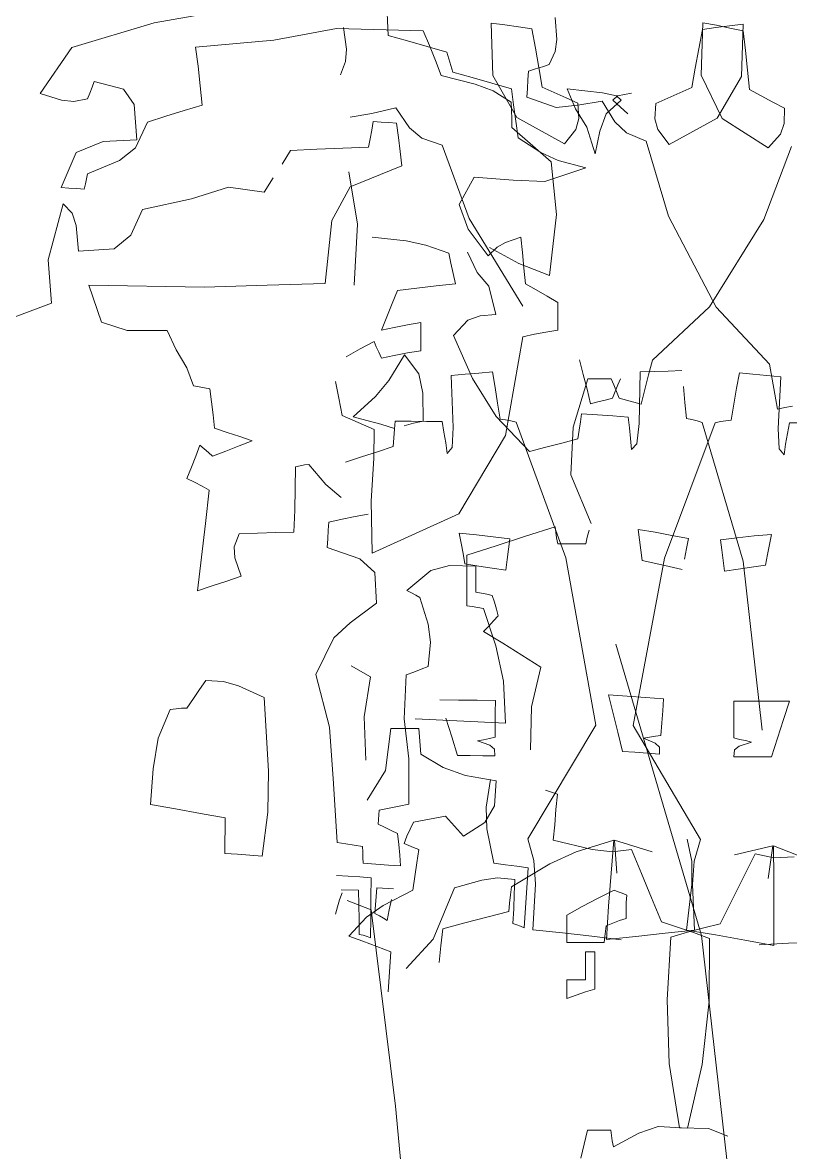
# Model space of a CAD drawing. Header units: millimetres. Extents: x 19901 to 59163, y 13732 to 30178.
# Drawn here: x 29653.7 to 29759.9, y 19445.6 to 19601.8 of the extents above; entities that cross this region are included whole.
import ezdxf

# ---------------------------------------------------------------- set-up
doc = ezdxf.new("R2010")
doc.units = ezdxf.units.MM
doc.layers.add('Vegetazione', color=53, linetype='Continuous', lineweight=9)
doc.layers.add('Verde', color=86, linetype='Continuous', lineweight=5)

msp = doc.modelspace()

# ---------------------------------------------------------------- linework, layer by layer
at = {"layer": 'Vegetazione', "linetype": 'Continuous'}
for p, q in [((29735.74, 19515.83), (29747.58, 19475.55)), ((29727.64, 19495.09), (29727.45, 19492.97)), ((29727.45, 19492.97), (29727.27, 19490.85)), ((29727.27, 19490.85), (29727.08, 19488.72)), ((29727.08, 19488.72), (29732.47, 19487.44)), ((29732.47, 19487.44), (29735.27, 19487.11)), ((29735.27, 19487.11), (29737.89, 19487.43)), ((29737.89, 19487.43), (29739.27, 19484.11)), ((29755, 19486.82), (29753.38, 19483.6)), ((29757.59, 19486.31), (29755, 19486.82)), ((29760.4, 19486.44), (29757.59, 19486.31)), ((29739.27, 19484.11), (29740.65, 19480.78)), ((29753.38, 19483.6), (29751.76, 19480.38)), ((29733.27, 19480.69), (29735.49, 19481.8)), ((29735.49, 19481.8), (29736.04, 19481.61)), ((29736.04, 19481.61), (29736.62, 19481.4)), ((29736.62, 19481.4), (29737.24, 19481.15)), ((29737.24, 19481.15), (29737.17, 19480.11)), ((29700.22, 19479.76), (29698.56, 19480.39)), ((29701.88, 19479.12), (29700.22, 19479.76)), ((29728.93, 19478.38), (29731.08, 19479.56)), ((29731.08, 19479.56), (29733.27, 19480.69)), ((29737.17, 19480.11), (29737.15, 19479.03)), ((29740.65, 19480.78), (29742.04, 19477.46)), ((29751.76, 19480.38), (29750.14, 19477.17)), ((29705.28, 19451.95), (29701.88, 19479.12)), ((29728.93, 19477.16), (29728.93, 19478.38)), ((29737.15, 19477.92), (29736.22, 19477.62)), ((29737.15, 19479.03), (29737.15, 19477.92)), ((29728.93, 19475.89), (29728.93, 19477.16)), ((29734.38, 19476.91), (29734.29, 19476.16)), ((29735.3, 19477.27), (29734.38, 19476.91)), ((29736.22, 19477.62), (29735.3, 19477.27)), ((29742.04, 19477.46), (29744.26, 19476.72)), ((29744.26, 19476.72), (29746.47, 19475.96)), ((29747.88, 19476.59), (29745.62, 19475.99)), ((29750.14, 19477.17), (29747.88, 19476.59)), ((29728.93, 19474.6), (29728.93, 19475.89)), ((29734.19, 19475.4), (29734.1, 19474.6)), ((29734.29, 19476.16), (29734.19, 19475.4)), ((29743.35, 19475.34), (29742.8, 19466.66)), ((29745.62, 19475.99), (29743.35, 19475.34)), ((29746.47, 19475.96), (29748.69, 19475.15)), ((29747.58, 19475.55), (29751.88, 19437.48)), ((29748.69, 19475.15), (29748.61, 19466.45)), ((29730.62, 19474.6), (29728.93, 19474.6)), ((29732.35, 19474.6), (29730.62, 19474.6)), ((29731.52, 19473.31), (29731.91, 19473.31)), ((29731.52, 19472.01), (29731.52, 19473.31)), ((29731.91, 19473.31), (29732.35, 19473.31)), ((29734.1, 19474.6), (29732.35, 19474.6)), ((29732.35, 19473.31), (29732.81, 19473.31)), ((29732.81, 19473.31), (29732.81, 19471.62)), ((29731.52, 19470.72), (29731.52, 19472.01)), ((29732.81, 19471.62), (29732.81, 19469.89)), ((29731.52, 19469.43), (29731.52, 19470.72)), ((29728.93, 19469.43), (29729.76, 19469.43)), ((29728.93, 19468.59), (29728.93, 19469.43)), ((29728.93, 19467.74), (29728.93, 19468.59)), ((29729.76, 19469.43), (29730.62, 19469.43)), ((29730.62, 19469.43), (29731.52, 19469.43)), ((29732.81, 19469.89), (29732.81, 19468.14)), ((29728.93, 19466.84), (29728.93, 19467.74)), ((29730.22, 19467.3), (29728.93, 19466.84)), ((29731.52, 19467.74), (29730.22, 19467.3)), ((29732.81, 19468.14), (29731.52, 19467.74)), ((29742.8, 19466.66), (29743.1, 19457.86)), ((29748.61, 19466.45), (29747.68, 19457.7)), ((29743.1, 19457.86), (29744.51, 19448.97)), ((29747.68, 19457.7), (29745.64, 19448.93)), ((29709.53, 19405.39), (29705.28, 19451.95)), ((29731.79, 19448.66), (29731.33, 19446.72)), ((29732.84, 19448.66), (29731.79, 19448.66)), ((29733.92, 19448.66), (29732.84, 19448.66)), ((29735.02, 19448.66), (29733.92, 19448.66)), ((29735.12, 19447.91), (29735.02, 19448.66)), ((29738.89, 19448.23), (29735.39, 19446.35)), ((29741.59, 19449.15), (29738.89, 19448.23)), ((29745.64, 19448.93), (29741.59, 19449.15)), ((29744.51, 19448.97), (29748.56, 19448.89)), ((29748.56, 19448.89), (29751.19, 19447.79)), ((29731.33, 19446.72), (29730.9, 19444.78)), ((29735.24, 19447.15), (29735.12, 19447.91)), ((29735.39, 19446.35), (29735.24, 19447.15))]:
    msp.add_line(p, q, dxfattribs=at)
at = {"layer": 'Verde', "linetype": 'Continuous'}
for p, q in [((29703.98, 19605.73), (29704.24, 19599.97)), ((29671.91, 19601.73), (29681.61, 19603.44)), ((29660.51, 19598.3), (29671.91, 19601.73)), ((29718.48, 19601.68), (29718.71, 19594.43)), ((29720.39, 19601.45), (29718.48, 19601.68)), ((29722.26, 19601.18), (29720.39, 19601.45)), ((29724.11, 19600.89), (29722.26, 19601.18)), ((29727.35, 19602.47), (29727.55, 19599.44)), ((29747.75, 19601.74), (29747.51, 19594.5)), ((29749.64, 19601.4), (29747.75, 19601.74)), ((29749.57, 19601.08), (29751.44, 19601.33)), ((29751.49, 19601.01), (29749.64, 19601.4)), ((29751.44, 19601.33), (29753.35, 19601.54)), ((29753.35, 19601.54), (29753.08, 19594.3)), ((29697.12, 19600.94), (29688.44, 19599.32)), ((29709.08, 19600.64), (29697.12, 19600.94)), ((29698.08, 19601.09), (29698.47, 19598.08)), ((29704.24, 19599.97), (29706.92, 19599.23)), ((29709.95, 19598.6), (29709.08, 19600.64)), ((29724.62, 19598.21), (29724.11, 19600.89)), ((29747.19, 19598.13), (29747.72, 19600.81)), ((29747.72, 19600.81), (29749.57, 19601.08)), ((29753.32, 19600.6), (29751.49, 19601.01)), ((29753.65, 19597.9), (29753.32, 19600.6)), ((29656.16, 19591.94), (29660.51, 19598.3)), ((29688.44, 19599.32), (29677.63, 19598.36)), ((29677.63, 19598.36), (29677.97, 19595.72)), ((29698.47, 19598.08), (29698.36, 19596.38)), ((29706.92, 19599.23), (29709.62, 19598.47)), ((29709.62, 19598.47), (29712.36, 19597.67)), ((29710.79, 19596.53), (29709.95, 19598.6)), ((29725.08, 19595.53), (29724.62, 19598.21)), ((29727.55, 19599.44), (29727.33, 19597.75)), ((29746.71, 19595.45), (29747.19, 19598.13)), ((29711.59, 19594.44), (29710.79, 19596.53)), ((29712.36, 19597.67), (29712.64, 19596.74)), ((29712.64, 19596.74), (29712.92, 19595.82)), ((29727.33, 19597.75), (29726.51, 19595.96)), ((29753.94, 19595.19), (29753.65, 19597.9)), ((29677.97, 19595.72), (29678.26, 19593.04)), ((29698.36, 19596.38), (29697.66, 19594.54)), ((29712.92, 19595.82), (29713.19, 19594.9)), ((29723.67, 19595.05), (29723.58, 19593.86)), ((29724.62, 19595.35), (29723.67, 19595.05)), ((29725.57, 19595.66), (29724.62, 19595.35)), ((29725.53, 19592.85), (29725.08, 19595.53)), ((29726.51, 19595.96), (29725.57, 19595.66)), ((29746.24, 19592.77), (29746.71, 19595.45)), ((29754.22, 19592.49), (29753.94, 19595.19)), ((29663.59, 19593.63), (29663.32, 19592.82)), ((29667.68, 19592.54), (29663.59, 19593.63)), ((29716.26, 19593.25), (29711.59, 19594.44)), ((29713.19, 19594.9), (29715.87, 19594.15)), ((29715.87, 19594.15), (29718.58, 19593.39)), ((29718.58, 19593.39), (29721.32, 19592.59)), ((29718.71, 19594.43), (29722.02, 19588.64)), ((29723.58, 19593.86), (29723.5, 19592.66)), ((29747.51, 19594.5), (29750.44, 19588.51)), ((29753.08, 19594.3), (29749.72, 19588.54)), ((29659.11, 19591.04), (29656.16, 19591.94)), ((29663.01, 19592.01), (29662.68, 19591.2)), ((29663.32, 19592.82), (29663.01, 19592.01)), ((29669.13, 19590.42), (29667.68, 19592.54)), ((29678.26, 19593.04), (29678.53, 19590.34)), ((29718.76, 19592.31), (29716.26, 19593.25)), ((29721.24, 19590.78), (29718.76, 19592.31)), ((29721.32, 19592.59), (29721.6, 19590.37)), ((29723.5, 19592.66), (29723.41, 19591.46)), ((29727.18, 19592.1), (29725.53, 19592.85)), ((29728.84, 19591.35), (29727.18, 19592.1)), ((29728.98, 19592.59), (29733.87, 19592.04)), ((29730.13, 19589.86), (29728.98, 19592.59)), ((29733.87, 19592.04), (29735.81, 19591.63)), ((29737.89, 19592.02), (29735.95, 19591.63)), ((29742.92, 19591.3), (29744.58, 19592.03)), ((29744.58, 19592.03), (29746.24, 19592.77)), ((29755.82, 19591.63), (29754.22, 19592.49)), ((29660.8, 19590.85), (29659.11, 19591.04)), ((29662.68, 19591.2), (29660.8, 19590.85)), ((29669.49, 19585.53), (29669.13, 19590.42)), ((29678.53, 19590.34), (29676.05, 19589.59)), ((29721.31, 19589.64), (29721.24, 19590.78)), ((29721.6, 19590.37), (29721.9, 19588.13)), ((29723.41, 19591.46), (29727.48, 19590.04)), ((29727.48, 19590.04), (29730.48, 19590.35)), ((29730.49, 19590.6), (29728.84, 19591.35)), ((29730.48, 19590.35), (29733.83, 19590.9)), ((29730.61, 19588.5), (29730.49, 19590.6)), ((29733.83, 19590.9), (29735.57, 19588.03)), ((29736.46, 19591.02), (29734.38, 19589.15)), ((29735.95, 19591.63), (29735.3, 19591.02)), ((29735.3, 19591.02), (29737.37, 19589.13)), ((29735.81, 19591.63), (29736.46, 19591.02)), ((29741.12, 19588.46), (29741.26, 19590.56)), ((29741.26, 19590.56), (29742.92, 19591.3)), ((29757.42, 19590.78), (29755.82, 19591.63)), ((29759.03, 19589.92), (29757.42, 19590.78)), ((29673.52, 19588.82), (29670.96, 19588.01)), ((29676.05, 19589.59), (29673.52, 19588.82)), ((29699.01, 19588.7), (29701.98, 19589.2)), ((29701.98, 19589.2), (29705.29, 19589.96)), ((29705.29, 19589.96), (29707.21, 19587.21)), ((29721.34, 19588.46), (29721.31, 19589.64)), ((29731.71, 19587.29), (29730.13, 19589.86)), ((29734.38, 19589.15), (29733.52, 19586.74)), ((29759.01, 19587.82), (29759.03, 19589.92)), ((29670.96, 19588.01), (29669.31, 19584.45)), ((29701.98, 19586.89), (29702.16, 19588.08)), ((29702.16, 19588.08), (29703.26, 19588)), ((29703.26, 19588), (29704.34, 19587.93)), ((29704.34, 19587.93), (29705.38, 19587.85)), ((29705.38, 19587.85), (29705.68, 19585.89)), ((29707.21, 19587.21), (29708.91, 19585.8)), ((29721.35, 19587.26), (29721.34, 19588.46)), ((29726.79, 19582.53), (29721.35, 19587.26)), ((29721.9, 19588.13), (29722.24, 19585.85)), ((29722.02, 19588.64), (29728.61, 19584.98)), ((29730.21, 19587), (29730.61, 19588.5)), ((29732.86, 19583.63), (29731.71, 19587.29)), ((29735.57, 19588.03), (29737.18, 19586.52)), ((29741.52, 19586.96), (29741.12, 19588.46)), ((29749.72, 19588.54), (29743.1, 19584.93)), ((29750.44, 19588.51), (29756.78, 19584.44)), ((29758.51, 19586.35), (29759.01, 19587.82)), ((29701.53, 19584.52), (29701.78, 19585.7)), ((29701.78, 19585.7), (29701.98, 19586.89)), ((29705.68, 19585.89), (29705.93, 19583.92)), ((29708.91, 19585.8), (29711.71, 19584.83)), ((29722.24, 19585.85), (29725.36, 19583.79)), ((29728.61, 19584.98), (29730.21, 19587)), ((29733.52, 19586.74), (29732.86, 19583.63)), ((29737.18, 19586.52), (29739.91, 19585.37)), ((29743.1, 19584.93), (29741.52, 19586.96)), ((29756.78, 19584.44), (29758.51, 19586.35)), ((29661.12, 19583.78), (29664.83, 19585.34)), ((29664.83, 19585.34), (29669.49, 19585.53)), ((29669.31, 19584.45), (29667.11, 19582.71)), ((29689.59, 19582.2), (29690.77, 19584.09)), ((29690.77, 19584.09), (29694.39, 19584.26)), ((29694.39, 19584.26), (29697.98, 19584.4)), ((29697.98, 19584.4), (29701.53, 19584.52)), ((29711.71, 19584.83), (29715.44, 19574.68)), ((29739.91, 19585.37), (29742.99, 19575)), ((29760, 19584.65), (29756.19, 19574.53)), ((29659.02, 19578.97), (29661.12, 19583.78)), ((29667.11, 19582.71), (29662.67, 19580.83)), ((29705.93, 19583.92), (29706.16, 19581.96)), ((29725.36, 19583.79), (29727.77, 19582.71)), ((29727.54, 19575.21), (29726.79, 19582.53)), ((29727.77, 19582.71), (29731.56, 19581.7)), ((29700.01, 19573.9), (29698.8, 19581.15)), ((29706.16, 19581.96), (29699, 19579.07)), ((29731.56, 19581.7), (29725.89, 19579.8)), ((29662.39, 19579.46), (29662.24, 19578.73)), ((29662.53, 19580.17), (29662.39, 19579.46)), ((29662.67, 19580.83), (29662.53, 19580.17)), ((29687.11, 19578.34), (29688.36, 19580.28)), ((29716.15, 19580.4), (29714.07, 19576.63)), ((29721.52, 19579.96), (29716.15, 19580.4)), ((29725.89, 19579.8), (29721.52, 19579.96)), ((29660.12, 19578.89), (29659.02, 19578.97)), ((29661.2, 19578.81), (29660.12, 19578.89)), ((29662.24, 19578.73), (29661.2, 19578.81)), ((29677.05, 19577.41), (29682.16, 19579.01)), ((29682.16, 19579.01), (29687.11, 19578.34)), ((29699, 19579.07), (29696.47, 19574.41)), ((29657.24, 19568.98), (29659.32, 19576.72)), ((29659.32, 19576.72), (29660.56, 19575.41)), ((29670.28, 19575.94), (29677.05, 19577.41)), ((29714.07, 19576.63), (29715.31, 19573.22)), ((29660.56, 19575.41), (29661.11, 19573.71)), ((29668.68, 19572.38), (29670.28, 19575.94)), ((29715.44, 19574.68), (29722.87, 19562.56)), ((29726.55, 19566.8), (29727.54, 19575.21)), ((29742.99, 19575), (29749.62, 19562.42)), ((29661.11, 19573.71), (29661.44, 19570.18)), ((29696.47, 19574.41), (29695.55, 19565.7)), ((29699.56, 19565.45), (29700.01, 19573.9)), ((29715.31, 19573.22), (29718.09, 19569.51)), ((29756.19, 19574.53), (29748.67, 19562.46)), ((29666.38, 19570.48), (29668.68, 19572.38)), ((29706.72, 19571.58), (29702.02, 19572.09)), ((29709.48, 19571.01), (29706.72, 19571.58)), ((29720.47, 19571.38), (29722.61, 19572.09)), ((29722.61, 19572.09), (29722.8, 19569.97)), ((29661.44, 19570.18), (29666.38, 19570.48)), ((29712.64, 19569.88), (29709.48, 19571.01)), ((29716.55, 19567.21), (29715.21, 19570.02)), ((29718.09, 19569.51), (29719.3, 19570.71)), ((29718.25, 19570.66), (29722.31, 19568.47)), ((29719.3, 19570.71), (29720.47, 19571.38)), ((29722.8, 19569.97), (29723.01, 19567.82)), ((29657.7, 19562.98), (29657.24, 19568.98)), ((29712.92, 19568.49), (29712.64, 19569.88)), ((29713.22, 19567.08), (29712.92, 19568.49)), ((29722.31, 19568.47), (29726.55, 19566.8)), ((29713.56, 19565.63), (29713.22, 19567.08)), ((29718.17, 19565.31), (29716.55, 19567.21)), ((29723.01, 19567.82), (29723.26, 19565.63)), ((29678.84, 19565.18), (29662.86, 19565.45)), ((29662.86, 19565.45), (29664.62, 19560.33)), ((29687.5, 19565.46), (29678.84, 19565.18)), ((29695.55, 19565.7), (29687.5, 19565.46)), ((29708.21, 19565.05), (29710.89, 19565.35)), ((29710.89, 19565.35), (29713.56, 19565.63)), ((29719.12, 19561.41), (29718.17, 19565.31)), ((29723.26, 19565.63), (29724.73, 19564.8)), ((29704.79, 19562.93), (29705.53, 19564.71)), ((29705.53, 19564.71), (29708.21, 19565.05)), ((29724.73, 19564.8), (29726.21, 19563.94)), ((29726.21, 19563.94), (29727.69, 19563.05)), ((29649.6, 19559.93), (29657.7, 19562.98)), ((29704.05, 19561.1), (29704.79, 19562.93)), ((29727.69, 19563.05), (29727.69, 19561.82)), ((29748.67, 19562.46), (29740.8, 19555.11)), ((29749.62, 19562.42), (29756.95, 19554.53)), ((29703.32, 19559.26), (29704.05, 19561.1)), ((29713.27, 19558.5), (29715.28, 19560.62)), ((29715.28, 19560.62), (29716.95, 19561.22)), ((29716.95, 19561.22), (29719.12, 19561.41)), ((29727.69, 19561.82), (29727.69, 19560.55)), ((29664.62, 19560.33), (29668.18, 19559.18)), ((29668.18, 19559.18), (29673.71, 19559.21)), ((29673.71, 19559.21), (29674.96, 19556.53)), ((29705.1, 19559.63), (29703.32, 19559.26)), ((29706.92, 19559.97), (29705.1, 19559.63)), ((29708.76, 19560.28), (29706.92, 19559.97)), ((29708.76, 19558.99), (29708.76, 19560.28)), ((29727.69, 19559.26), (29726.05, 19558.98)), ((29727.69, 19560.55), (29727.69, 19559.26)), ((29700.36, 19556.65), (29702.3, 19557.69)), ((29702.3, 19557.69), (29702.6, 19556.95)), ((29708.76, 19557.69), (29708.76, 19558.99)), ((29708.76, 19556.4), (29708.76, 19557.69)), ((29715.89, 19552.56), (29713.27, 19558.5)), ((29722.89, 19558.34), (29720.45, 19544.68)), ((29724.46, 19558.68), (29722.89, 19558.34)), ((29726.05, 19558.98), (29724.46, 19558.68)), ((29674.96, 19556.53), (29676.42, 19554.03)), ((29698.45, 19555.57), (29700.36, 19556.65)), ((29702.6, 19556.95), (29702.95, 19556.19)), ((29702.95, 19556.19), (29703.32, 19555.38)), ((29705.1, 19555.75), (29706.92, 19556.1)), ((29706.92, 19556.1), (29708.76, 19556.4)), ((29703.32, 19555.38), (29705.1, 19555.75)), ((29706.51, 19555.84), (29704.34, 19552.26)), ((29708.47, 19553.19), (29706.51, 19555.84)), ((29730.69, 19555.15), (29731.22, 19553.11)), ((29740.8, 19555.11), (29740.25, 19553.08)), ((29756.95, 19554.53), (29757.35, 19552.46)), ((29676.42, 19554.03), (29677.32, 19551.55)), ((29709.06, 19550.55), (29708.47, 19553.19)), ((29714.88, 19553.14), (29712.94, 19552.97)), ((29712.94, 19552.97), (29713.24, 19545.8)), ((29716.8, 19553.31), (29714.88, 19553.14)), ((29718.67, 19553.48), (29716.8, 19553.31)), ((29719.03, 19551.33), (29718.67, 19553.48)), ((29731.22, 19553.11), (29731.74, 19551.08)), ((29739.1, 19553.5), (29738.94, 19546.32)), ((29741.05, 19553.54), (29739.1, 19553.5)), ((29740.25, 19553.08), (29739.72, 19551.05)), ((29742.97, 19553.59), (29741.05, 19553.54)), ((29744.85, 19553.64), (29742.97, 19553.59)), ((29752.43, 19551.2), (29752.8, 19553.35)), ((29752.8, 19553.35), (29754.67, 19553.17)), ((29754.67, 19553.17), (29756.59, 19552.98)), ((29756.59, 19552.98), (29758.52, 19552.8)), ((29758.52, 19552.8), (29758.17, 19545.63)), ((29677.32, 19551.55), (29678.12, 19551.4)), ((29678.12, 19551.4), (29678.87, 19551.25)), ((29678.87, 19551.25), (29679.6, 19551.11)), ((29697.41, 19549.82), (29696.97, 19552.15)), ((29704.34, 19552.26), (29702.5, 19550.05)), ((29719.17, 19547.32), (29715.89, 19552.56)), ((29719.38, 19549.14), (29719.03, 19551.33)), ((29731.84, 19552.52), (29729.83, 19545.85)), ((29732.88, 19552.52), (29731.84, 19552.52)), ((29733.97, 19552.52), (29732.88, 19552.52)), ((29735.07, 19552.52), (29733.97, 19552.52)), ((29735.44, 19551.66), (29735.07, 19552.52)), ((29735.81, 19550.77), (29735.44, 19551.66)), ((29735.64, 19550.77), (29736.01, 19551.66)), ((29736.01, 19551.66), (29736.39, 19552.52)), ((29745.28, 19549.25), (29745.07, 19551.47)), ((29752.06, 19549.01), (29752.43, 19551.2)), ((29757.35, 19552.46), (29757.73, 19550.4)), ((29679.6, 19551.11), (29679.84, 19549.33)), ((29697.87, 19547.45), (29697.41, 19549.82)), ((29702.5, 19550.05), (29699.41, 19547.28)), ((29709.09, 19546.68), (29709.06, 19550.55)), ((29731.74, 19551.08), (29732.21, 19549.04)), ((29734.24, 19549.58), (29735.26, 19549.85)), ((29735.26, 19549.85), (29735.64, 19550.77)), ((29736.18, 19549.85), (29735.81, 19550.77)), ((29737.2, 19549.57), (29736.18, 19549.85)), ((29739.72, 19551.05), (29739.23, 19549.01)), ((29757.73, 19550.4), (29758.08, 19548.34)), ((29679.84, 19549.33), (29680.06, 19547.53)), ((29719.73, 19546.92), (29719.38, 19549.14)), ((29732.21, 19549.04), (29733.23, 19549.31)), ((29733.23, 19549.31), (29734.24, 19549.58)), ((29738.21, 19549.29), (29737.2, 19549.57)), ((29739.23, 19549.01), (29738.21, 19549.29)), ((29745.49, 19547.02), (29745.28, 19549.25)), ((29751.69, 19546.8), (29752.06, 19549.01)), ((29758.08, 19548.34), (29759.11, 19548.54)), ((29759.11, 19548.54), (29760.14, 19548.75)), ((29680.06, 19547.53), (29680.23, 19545.69)), ((29699.35, 19546.8), (29697.87, 19547.45)), ((29700.82, 19546.15), (29699.35, 19546.8)), ((29699.41, 19547.28), (29701.32, 19546.77)), ((29701.32, 19546.77), (29703.23, 19546.24)), ((29705.23, 19546.66), (29705.13, 19545.53)), ((29707.42, 19546.64), (29705.23, 19546.66)), ((29709.57, 19546.63), (29707.42, 19546.64)), ((29707.77, 19546.37), (29709.09, 19546.68)), ((29711.7, 19546.61), (29709.57, 19546.63)), ((29711.96, 19545.13), (29711.7, 19546.61)), ((29723.78, 19542.47), (29719.17, 19547.32)), ((29720.47, 19546.82), (29719.73, 19546.92)), ((29721.21, 19546.7), (29720.47, 19546.82)), ((29721.94, 19546.53), (29721.21, 19546.7)), ((29728.81, 19527.75), (29721.94, 19546.53)), ((29730.83, 19546.57), (29730.65, 19545.4)), ((29731, 19547.69), (29730.83, 19546.57)), ((29733.19, 19547.54), (29731, 19547.69)), ((29735.33, 19547.38), (29733.19, 19547.54)), ((29737.45, 19547.23), (29735.33, 19547.38)), ((29737.62, 19545.74), (29737.45, 19547.23)), ((29746.22, 19546.87), (29745.49, 19547.02)), ((29746.95, 19546.7), (29746.22, 19546.87)), ((29747.67, 19546.49), (29746.95, 19546.7)), ((29749.47, 19546.43), (29750.21, 19546.59)), ((29750.21, 19546.59), (29750.95, 19546.7)), ((29750.95, 19546.7), (29751.69, 19546.8)), ((29680.23, 19545.69), (29682.01, 19545.1)), ((29682.01, 19545.1), (29683.75, 19544.52)), ((29702.3, 19545.51), (29700.82, 19546.15)), ((29702.25, 19541.49), (29702.3, 19545.51)), ((29703.23, 19546.24), (29705.13, 19545.66)), ((29705.13, 19545.53), (29705.03, 19544.35)), ((29706.45, 19546.03), (29707.77, 19546.37)), ((29712.2, 19543.65), (29711.96, 19545.13)), ((29713.24, 19545.8), (29713.1, 19543)), ((29729.83, 19545.85), (29729.52, 19539.22)), ((29730.65, 19545.4), (29730.48, 19544.21)), ((29737.76, 19544.24), (29737.62, 19545.74)), ((29738.94, 19546.32), (29738.62, 19543.54)), ((29742.47, 19527.7), (29749.47, 19546.43)), ((29753.32, 19527.31), (29747.67, 19546.49)), ((29758.17, 19545.63), (29758.29, 19542.83)), ((29759.2, 19543.48), (29759.45, 19544.95)), ((29759.45, 19544.95), (29759.72, 19546.43)), ((29759.72, 19546.43), (29761.85, 19546.43)), ((29685.47, 19543.93), (29683.66, 19543.23)), ((29683.75, 19544.52), (29685.47, 19543.93)), ((29705.03, 19544.35), (29704.93, 19543.16)), ((29712.4, 19542.18), (29712.2, 19543.65)), ((29720.45, 19544.68), (29714, 19533.84)), ((29728.28, 19543.63), (29726.04, 19543.05)), ((29730.48, 19544.21), (29728.28, 19543.63)), ((29737.87, 19542.76), (29737.76, 19544.24)), ((29738.62, 19543.54), (29737.87, 19542.76)), ((29758.98, 19542), (29759.2, 19543.48)), ((29678.21, 19543.34), (29677.64, 19541.81)), ((29678.82, 19542.83), (29678.21, 19543.34)), ((29679.41, 19542.33), (29678.82, 19542.83)), ((29679.95, 19541.83), (29679.41, 19542.33)), ((29681.83, 19542.53), (29679.95, 19541.83)), ((29683.66, 19543.23), (29681.83, 19542.53)), ((29702.77, 19542.43), (29700.58, 19541.71)), ((29704.93, 19543.16), (29702.77, 19542.43)), ((29713.1, 19543), (29712.4, 19542.18)), ((29726.04, 19543.05), (29723.78, 19542.47)), ((29758.29, 19542.83), (29758.98, 19542)), ((29677.04, 19540.28), (29676.4, 19538.75)), ((29677.64, 19541.81), (29677.04, 19540.28)), ((29691.39, 19537.37), (29691.42, 19540.36)), ((29691.42, 19540.36), (29692.07, 19540.49)), ((29692.07, 19540.49), (29692.7, 19540.61)), ((29692.7, 19540.61), (29693.29, 19540.68)), ((29693.29, 19540.68), (29695.63, 19537.88)), ((29700.58, 19541.71), (29698.36, 19540.99)), ((29701.89, 19535.65), (29702.25, 19541.49)), ((29676.4, 19538.75), (29677.47, 19538.21)), ((29729.52, 19539.22), (29732.3, 19532.49)), ((29677.47, 19538.21), (29678.52, 19537.67)), ((29678.52, 19537.67), (29679.52, 19537.14)), ((29679.52, 19537.14), (29679, 19532.52)), ((29691.33, 19534.34), (29691.39, 19537.37)), ((29695.63, 19537.88), (29697.76, 19536.09)), ((29702.02, 19528.43), (29701.89, 19535.65)), ((29691.23, 19531.3), (29691.33, 19534.34)), ((29679, 19532.52), (29678.46, 19527.86)), ((29696.05, 19532.71), (29695.97, 19531.58)), ((29697.9, 19533.11), (29696.05, 19532.71)), ((29699.71, 19533.46), (29697.9, 19533.11)), ((29701.5, 19533.8), (29699.71, 19533.46)), ((29714, 19533.84), (29702.02, 19528.43)), ((29682.97, 19529.27), (29683.63, 19531.1)), ((29683.63, 19531.1), (29686.2, 19531.19)), ((29686.2, 19531.19), (29688.73, 19531.27)), ((29688.73, 19531.27), (29691.23, 19531.3)), ((29695.97, 19531.58), (29695.89, 19530.41)), ((29714.07, 19531.18), (29714.34, 19529.79)), ((29716.44, 19530.95), (29714.07, 19531.18)), ((29718.77, 19530.68), (29716.44, 19530.95)), ((29727.32, 19532.03), (29723.26, 19530.74)), ((29727.41, 19531.29), (29727.32, 19532.03)), ((29727.53, 19530.52), (29727.41, 19531.29)), ((29732.03, 19531.57), (29731.78, 19530.64)), ((29738.83, 19531.67), (29739.01, 19530.27)), ((29741.18, 19531.29), (29738.83, 19531.67)), ((29743.49, 19530.87), (29741.18, 19531.29)), ((29754.86, 19530.8), (29757.23, 19531.01)), ((29757.23, 19531.01), (29756.95, 19529.62)), ((29695.89, 19530.41), (29695.8, 19529.21)), ((29714.34, 19529.79), (29714.6, 19528.38)), ((29719.19, 19529.44), (29715.13, 19528.15)), ((29721.08, 19530.38), (29718.77, 19530.68)), ((29723.26, 19530.74), (29719.19, 19529.44)), ((29720.89, 19528.97), (29721.08, 19530.38)), ((29727.69, 19529.72), (29727.53, 19530.52)), ((29728.98, 19529.72), (29727.69, 19529.72)), ((29730.27, 19529.72), (29728.98, 19529.72)), ((29731.56, 19529.72), (29730.27, 19529.72)), ((29731.78, 19530.64), (29731.56, 19529.72)), ((29739.01, 19530.27), (29739.18, 19528.84)), ((29745.78, 19530.43), (29743.49, 19530.87)), ((29745.49, 19529.04), (29745.78, 19530.43)), ((29750.21, 19530.27), (29752.52, 19530.55)), ((29750.4, 19528.86), (29750.21, 19530.27)), ((29752.52, 19530.55), (29754.86, 19530.8)), ((29756.95, 19529.62), (29756.68, 19528.22)), ((29678.46, 19527.86), (29677.87, 19523.19)), ((29683.05, 19527.75), (29682.97, 19529.27)), ((29695.8, 19529.21), (29700.32, 19527.63)), ((29714.6, 19528.38), (29714.87, 19526.92)), ((29715.13, 19528.15), (29715.13, 19525.84)), ((29720.69, 19527.52), (29720.89, 19528.97)), ((29739.18, 19528.84), (29739.36, 19527.38)), ((29745.2, 19527.6), (29745.49, 19529.04)), ((29750.58, 19527.41), (29750.4, 19528.86)), ((29756.68, 19528.22), (29756.4, 19526.77)), ((29683.95, 19525.25), (29683.05, 19527.75)), ((29700.32, 19527.63), (29702.39, 19525.74)), ((29710.17, 19526.03), (29712.74, 19526.69)), ((29712.74, 19526.69), (29716.35, 19526.62)), ((29714.87, 19526.92), (29716.78, 19526.63)), ((29716.35, 19526.62), (29716.35, 19525.42)), ((29716.78, 19526.63), (29718.65, 19526.34)), ((29718.65, 19526.34), (29720.5, 19526.05)), ((29720.5, 19526.05), (29720.69, 19527.52)), ((29732.96, 19504.62), (29728.81, 19527.75)), ((29738.14, 19504.6), (29742.47, 19527.7)), ((29739.36, 19527.38), (29741.24, 19526.96)), ((29741.24, 19526.96), (29743.09, 19526.55)), ((29743.09, 19526.55), (29744.91, 19526.15)), ((29750.77, 19525.94), (29750.58, 19527.41)), ((29752.62, 19526.21), (29750.77, 19525.94)), ((29754.49, 19526.49), (29752.62, 19526.21)), ((29755.97, 19503.96), (29753.32, 19527.31)), ((29756.4, 19526.77), (29754.49, 19526.49)), ((29681.95, 19524.56), (29683.95, 19525.25)), ((29702.39, 19525.74), (29702.65, 19521.5)), ((29706.85, 19523.23), (29710.17, 19526.03)), ((29715.13, 19525.84), (29715.13, 19523.51)), ((29716.35, 19525.42), (29716.36, 19524.22)), ((29677.87, 19523.19), (29679.93, 19523.87)), ((29679.93, 19523.87), (29681.95, 19524.56)), ((29707.47, 19522.91), (29706.85, 19523.23)), ((29715.13, 19523.51), (29715.13, 19521.13)), ((29716.36, 19524.22), (29716.37, 19523.01)), ((29708.07, 19522.59), (29707.47, 19522.91)), ((29708.63, 19522.27), (29708.07, 19522.59)), ((29709.79, 19518.57), (29708.63, 19522.27)), ((29716.37, 19523.01), (29717.16, 19522.86)), ((29717.16, 19522.86), (29717.91, 19522.72)), ((29717.91, 19522.72), (29718.65, 19522.57)), ((29718.65, 19522.57), (29718.95, 19521.62)), ((29718.95, 19521.62), (29719.22, 19520.68)), ((29702.65, 19521.5), (29698.98, 19518.76)), ((29715.13, 19521.13), (29715.87, 19521.04)), ((29715.87, 19521.04), (29716.64, 19520.92)), ((29716.64, 19520.92), (29717.44, 19520.77)), ((29717.44, 19520.77), (29719.13, 19515.62)), ((29719.22, 19520.68), (29719.46, 19519.74)), ((29698.98, 19518.76), (29696.74, 19516.69)), ((29710.09, 19516.1), (29709.79, 19518.57)), ((29718.83, 19519.04), (29718.15, 19518.32)), ((29719.46, 19519.74), (29718.83, 19519.04)), ((29718.15, 19518.32), (29717.45, 19517.57)), ((29717.45, 19517.57), (29720.11, 19515.96)), ((29696.74, 19516.69), (29694.26, 19511.64)), ((29709.8, 19512.75), (29710.09, 19516.1)), ((29719.13, 19515.62), (29720.21, 19510.71)), ((29720.11, 19515.96), (29722.75, 19514.31)), ((29722.75, 19514.31), (29725.34, 19512.65)), ((29699.13, 19512.82), (29701.83, 19511.33)), ((29707.79, 19511.97), (29708.82, 19512.36)), ((29708.82, 19512.36), (29709.8, 19512.75)), ((29725.34, 19512.65), (29724.07, 19507.17)), ((29679.02, 19510.8), (29678.19, 19509.56)), ((29681.48, 19510.68), (29679.02, 19510.8)), ((29683.57, 19510.07), (29681.48, 19510.68)), ((29694.26, 19511.64), (29696.15, 19504.36)), ((29701.83, 19511.33), (29700.91, 19505.78)), ((29706.48, 19505.51), (29706.75, 19511.58)), ((29706.75, 19511.58), (29707.79, 19511.97)), ((29720.21, 19510.71), (29720.49, 19504.89)), ((29678.19, 19509.56), (29677.33, 19508.3)), ((29687.09, 19508.46), (29683.57, 19510.07)), ((29677.33, 19508.3), (29676.43, 19507)), ((29687.7, 19498.28), (29687.09, 19508.46)), ((29713.99, 19508.1), (29711.4, 19508.12)), ((29716.55, 19508.08), (29713.99, 19508.1)), ((29719.07, 19508.06), (29716.55, 19508.08)), ((29719.05, 19506.39), (29719.07, 19508.06)), ((29737.27, 19508.65), (29734.69, 19508.83)), ((29734.69, 19508.83), (29735.34, 19506.26)), ((29739.82, 19508.46), (29737.27, 19508.65)), ((29742.33, 19508.28), (29739.82, 19508.46)), ((29742.21, 19506.62), (29742.33, 19508.28)), ((29752.06, 19507.93), (29754.58, 19507.93)), ((29752.06, 19506.27), (29752.06, 19507.93)), ((29754.58, 19507.93), (29757.14, 19507.93)), ((29757.14, 19507.93), (29759.72, 19507.93)), ((29759.72, 19507.93), (29758.89, 19505.41)), ((29674.11, 19506.8), (29672.46, 19502.82)), ((29674.92, 19506.9), (29674.11, 19506.8)), ((29675.69, 19506.96), (29674.92, 19506.9)), ((29676.43, 19507), (29675.69, 19506.96)), ((29719.04, 19504.71), (29719.05, 19506.39)), ((29724.07, 19507.17), (29723.94, 19501.2)), ((29735.34, 19506.26), (29735.98, 19503.64)), ((29742.09, 19504.94), (29742.21, 19506.62)), ((29752.06, 19504.58), (29752.06, 19506.27)), ((29696.15, 19504.36), (29696.69, 19496.56)), ((29700.91, 19505.78), (29701.17, 19499.81)), ((29707.11, 19499.97), (29706.48, 19505.51)), ((29720.49, 19504.89), (29708, 19505.52)), ((29712.22, 19505.59), (29713.03, 19503.02)), ((29719.03, 19502.98), (29719.04, 19504.71)), ((29723.54, 19488.91), (29732.96, 19504.62)), ((29747.44, 19488.82), (29738.14, 19504.6)), ((29741.97, 19503.22), (29742.09, 19504.94)), ((29752.06, 19502.86), (29752.06, 19504.58)), ((29758.89, 19505.41), (29758.06, 19502.85)), ((29672.46, 19502.82), (29671.76, 19498.6)), ((29703.88, 19498.37), (29704.61, 19504.15)), ((29704.61, 19504.15), (29705.9, 19504.15)), ((29705.9, 19504.15), (29707.19, 19504.15)), ((29707.19, 19504.15), (29708.49, 19504.15)), ((29708.49, 19504.15), (29708.58, 19503.01)), ((29708.58, 19503.01), (29708.67, 19501.84)), ((29713.03, 19503.02), (29713.84, 19500.44)), ((29717.45, 19502.62), (29718.26, 19502.8)), ((29718.26, 19502.8), (29719.03, 19502.98)), ((29735.98, 19503.64), (29736.63, 19501.01)), ((29739.54, 19502.84), (29740.37, 19502.96)), ((29741.18, 19502.15), (29739.54, 19502.84)), ((29740.37, 19502.96), (29741.19, 19503.09)), ((29741.19, 19503.09), (29741.97, 19503.22)), ((29752.83, 19502.67), (29752.06, 19502.86)), ((29758.06, 19502.85), (29757.23, 19500.27)), ((29708.67, 19501.84), (29708.76, 19500.64)), ((29716.62, 19502.45), (29717.45, 19502.62)), ((29718.31, 19501.87), (29716.62, 19502.45)), ((29718.93, 19501.33), (29718.31, 19501.87)), ((29719.01, 19500.4), (29718.93, 19501.33)), ((29741.76, 19501.58), (29741.18, 19502.15)), ((29741.78, 19500.64), (29741.76, 19501.58)), ((29752.06, 19500.27), (29752.15, 19501.21)), ((29752.15, 19501.21), (29752.77, 19501.73)), ((29752.77, 19501.73), (29754.46, 19502.3)), ((29753.63, 19502.49), (29752.83, 19502.67)), ((29754.46, 19502.3), (29753.63, 19502.49)), ((29707.13, 19493.69), (29707.11, 19499.97)), ((29708.76, 19500.64), (29711.86, 19498.8)), ((29713.84, 19500.44), (29715.59, 19500.42)), ((29715.59, 19500.42), (29717.32, 19500.41)), ((29717.32, 19500.41), (29719.01, 19500.4)), ((29736.63, 19501.01), (29738.37, 19500.88)), ((29738.37, 19500.88), (29740.1, 19500.76)), ((29740.1, 19500.76), (29741.78, 19500.64)), ((29753.75, 19500.27), (29752.06, 19500.27)), ((29755.48, 19500.27), (29753.75, 19500.27)), ((29757.23, 19500.27), (29755.48, 19500.27)), ((29671.76, 19498.6), (29671.4, 19493.67)), ((29687.63, 19492.6), (29687.7, 19498.28)), ((29701.34, 19494.26), (29703.88, 19498.37)), ((29711.86, 19498.8), (29714.93, 19497.68)), ((29696.69, 19496.56), (29697.22, 19488.39)), ((29714.93, 19497.68), (29719.19, 19496.95)), ((29718.39, 19497.14), (29717.79, 19493.3)), ((29719.19, 19496.95), (29718.94, 19493.5)), ((29726, 19495.65), (29727.64, 19495.09)), ((29671.4, 19493.67), (29674.87, 19493.05)), ((29704.4, 19493.14), (29705.79, 19493.42)), ((29705.79, 19493.42), (29707.13, 19493.69)), ((29718.94, 19493.5), (29717.63, 19491.19)), ((29674.87, 19493.05), (29678.32, 19492.43)), ((29678.32, 19492.43), (29681.73, 19491.81)), ((29686.81, 19486.54), (29687.63, 19492.6)), ((29702.91, 19491.59), (29702.95, 19492.23)), ((29702.95, 19492.23), (29703, 19492.88)), ((29703, 19492.88), (29704.4, 19493.14)), ((29712.18, 19492.05), (29710.7, 19491.78)), ((29713.01, 19491.13), (29712.18, 19492.05)), ((29717.79, 19493.3), (29717.91, 19490.29)), ((29681.73, 19491.81), (29681.71, 19490.21)), ((29702.86, 19490.94), (29702.91, 19491.59)), ((29703.76, 19490.51), (29702.86, 19490.94)), ((29704.65, 19490.07), (29703.76, 19490.51)), ((29707.29, 19490.27), (29706.85, 19489.28)), ((29707.75, 19491.22), (29707.29, 19490.27)), ((29709.22, 19491.5), (29707.75, 19491.22)), ((29710.7, 19491.78), (29709.22, 19491.5)), ((29713.84, 19490.21), (29713.01, 19491.13)), ((29717.63, 19491.19), (29714.67, 19489.28)), ((29717.91, 19490.29), (29718.86, 19485.53)), ((29681.71, 19490.21), (29681.68, 19488.57)), ((29705.54, 19489.64), (29704.65, 19490.07)), ((29705.71, 19488.15), (29705.54, 19489.64)), ((29706.85, 19489.28), (29706.45, 19488.27)), ((29714.67, 19489.28), (29713.84, 19490.21)), ((29724.41, 19485.92), (29723.54, 19488.91)), ((29730.24, 19487.14), (29735.44, 19488.73)), ((29735.44, 19488.73), (29735.08, 19484.18)), ((29735.54, 19488.73), (29735.87, 19484.18)), ((29740.73, 19487.1), (29735.54, 19488.73)), ((29746.24, 19485.85), (29745.57, 19488.89)), ((29746.55, 19485.84), (29747.44, 19488.82)), ((29681.68, 19488.57), (29681.65, 19486.91)), ((29697.22, 19488.39), (29698.4, 19488.21)), ((29698.4, 19488.21), (29699.57, 19488.03)), ((29699.57, 19488.03), (29700.7, 19487.86)), ((29700.7, 19487.86), (29700.73, 19487.11)), ((29705.86, 19486.65), (29705.71, 19488.15)), ((29706.45, 19488.27), (29707.1, 19487.99)), ((29707.1, 19487.99), (29707.77, 19487.72)), ((29707.77, 19487.72), (29708.49, 19487.44)), ((29708.49, 19487.44), (29708.21, 19485.59)), ((29752.14, 19486.69), (29757.44, 19487.94)), ((29757.44, 19487.94), (29756.78, 19483.43)), ((29757.53, 19487.94), (29757.57, 19483.37)), ((29762.6, 19485.98), (29757.53, 19487.94)), ((29681.65, 19486.91), (29683.4, 19486.79)), ((29683.4, 19486.79), (29685.13, 19486.66)), ((29685.13, 19486.66), (29686.81, 19486.54)), ((29700.73, 19487.11), (29700.77, 19486.34)), ((29700.77, 19486.34), (29700.81, 19485.54)), ((29705.96, 19485.17), (29705.86, 19486.65)), ((29708.21, 19485.59), (29707.93, 19483.72)), ((29724.6, 19482.66), (29724.41, 19485.92)), ((29726.58, 19485.46), (29730.24, 19487.14)), ((29746.22, 19482.58), (29746.24, 19485.85)), ((29746.34, 19482.58), (29746.55, 19485.84)), ((29700.81, 19485.54), (29702.55, 19485.41)), ((29702.55, 19485.41), (29704.28, 19485.29)), ((29704.28, 19485.29), (29705.96, 19485.17)), ((29718.86, 19485.53), (29720.48, 19485.33)), ((29720.48, 19485.33), (29722.06, 19485.12)), ((29721.32, 19482.27), (29726.58, 19485.46)), ((29722.06, 19485.12), (29723.62, 19484.91)), ((29723.62, 19484.91), (29723.42, 19482.15)), ((29735.08, 19484.18), (29734.73, 19479.59)), ((29697.09, 19483.85), (29698.73, 19483.75)), ((29698.73, 19483.75), (29700.32, 19483.64)), ((29700.32, 19483.64), (29701.89, 19483.54)), ((29701.89, 19483.54), (29701.87, 19480.77)), ((29707.93, 19483.72), (29707.65, 19481.81)), ((29717.2, 19483.22), (29713.43, 19482.13)), ((29719.36, 19483.52), (29717.2, 19483.22)), ((29721.75, 19483.29), (29719.36, 19483.52)), ((29721.69, 19481.26), (29721.75, 19483.29)), ((29724.27, 19476.35), (29724.6, 19482.66)), ((29745.5, 19476.31), (29746.22, 19482.58)), ((29746.61, 19476.27), (29746.34, 19482.58)), ((29757.57, 19483.37), (29757.59, 19478.77)), ((29697.87, 19481.44), (29697.53, 19480.49)), ((29700.13, 19481.8), (29697.73, 19481.87)), ((29700.2, 19479.77), (29700.13, 19481.8)), ((29702.61, 19480.96), (29702.52, 19479.77)), ((29702.69, 19482.16), (29702.61, 19480.96)), ((29703.49, 19482.1), (29702.69, 19482.16)), ((29704.25, 19482.05), (29703.49, 19482.1)), ((29707.65, 19481.81), (29703.57, 19479.72)), ((29705, 19482), (29704.25, 19482.05)), ((29713.43, 19482.13), (29710.49, 19475.06)), ((29721.04, 19480.03), (29721.16, 19481.16)), ((29721.16, 19481.16), (29721.32, 19482.27)), ((29721.61, 19479.23), (29721.69, 19481.26)), ((29723.42, 19482.15), (29723.23, 19479.39)), ((29697.23, 19479.5), (29696.95, 19478.48)), ((29697.53, 19480.49), (29697.23, 19479.5)), ((29700.25, 19477.74), (29700.2, 19479.77)), ((29703.57, 19479.72), (29701.27, 19478.07)), ((29701.87, 19480.77), (29701.85, 19478)), ((29702.52, 19479.77), (29702.43, 19478.57)), ((29704.41, 19479.08), (29704.7, 19480.54)), ((29720.95, 19478.85), (29721.04, 19480.03)), ((29723.23, 19479.39), (29723.03, 19476.63)), ((29734.73, 19479.59), (29734.43, 19474.98)), ((29701.27, 19478.07), (29698.79, 19475.44)), ((29701.85, 19478), (29701.83, 19475.23)), ((29702.43, 19478.57), (29703.03, 19478.25)), ((29703.03, 19478.25), (29703.59, 19477.93)), ((29703.59, 19477.93), (29704.12, 19477.62)), ((29704.12, 19477.62), (29704.41, 19479.08)), ((29714.86, 19477.28), (29717.9, 19478.09)), ((29717.9, 19478.09), (29720.95, 19478.85)), ((29721.5, 19477.2), (29721.61, 19479.23)), ((29757.59, 19478.77), (29757.56, 19474.15)), ((29700.26, 19475.7), (29700.25, 19477.74)), ((29711.54, 19474.14), (29711.81, 19476.45)), ((29711.81, 19476.45), (29714.86, 19477.28)), ((29722.04, 19477.04), (29721.5, 19477.2)), ((29722.55, 19476.84), (29722.04, 19477.04)), ((29723.03, 19476.63), (29722.55, 19476.84)), ((29728.33, 19475.93), (29724.27, 19476.35)), ((29742.55, 19475.87), (29746.61, 19476.27)), ((29749.52, 19475.62), (29745.5, 19476.31)), ((29698.79, 19475.44), (29700.73, 19474.76)), ((29700.81, 19475.58), (29700.26, 19475.7)), ((29700.73, 19474.76), (29702.67, 19474.05)), ((29701.34, 19475.42), (29700.81, 19475.58)), ((29701.83, 19475.23), (29701.34, 19475.42)), ((29710.49, 19475.06), (29706.76, 19470.97)), ((29732.39, 19475.46), (29728.33, 19475.93)), ((29736.45, 19474.97), (29732.39, 19475.46)), ((29734.43, 19474.98), (29738.49, 19475.43)), ((29738.49, 19475.43), (29742.55, 19475.87)), ((29753.54, 19474.89), (29749.52, 19475.62)), ((29757.56, 19474.15), (29753.54, 19474.89)), ((29759.62, 19474.48), (29763.71, 19474.66)), ((29702.67, 19474.05), (29704.61, 19473.31)), ((29704.61, 19473.31), (29704.26, 19467.75)), ((29711.28, 19471.84), (29711.54, 19474.14)), ((29755.54, 19474.28), (29759.62, 19474.48))]:
    msp.add_line(p, q, dxfattribs=at)

doc.saveas('drawing.dxf')
